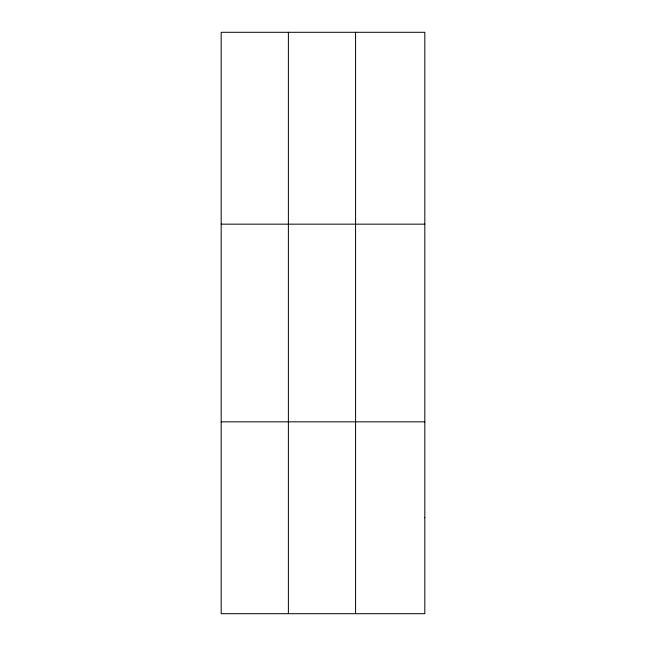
<?xml version="1.0" encoding="UTF-8"?>
<svg xmlns="http://www.w3.org/2000/svg" width="646" height="646" viewBox="0 0 646 646"><rect width="100%" height="100%" fill="white"/><g stroke="black" fill="none" stroke-linecap="round" stroke-linejoin="round"><path stroke-width="0.97" d="M288.382 32.3L288.382 613.7M355.583 32.3L355.583 613.7M221.182 224.162L424.818 224.162M221.182 421.838L424.818 421.838M424.818 517.769L424.818 613.7L221.182 613.7L221.182 32.3L424.818 32.3L424.818 517.769"/></g></svg>
